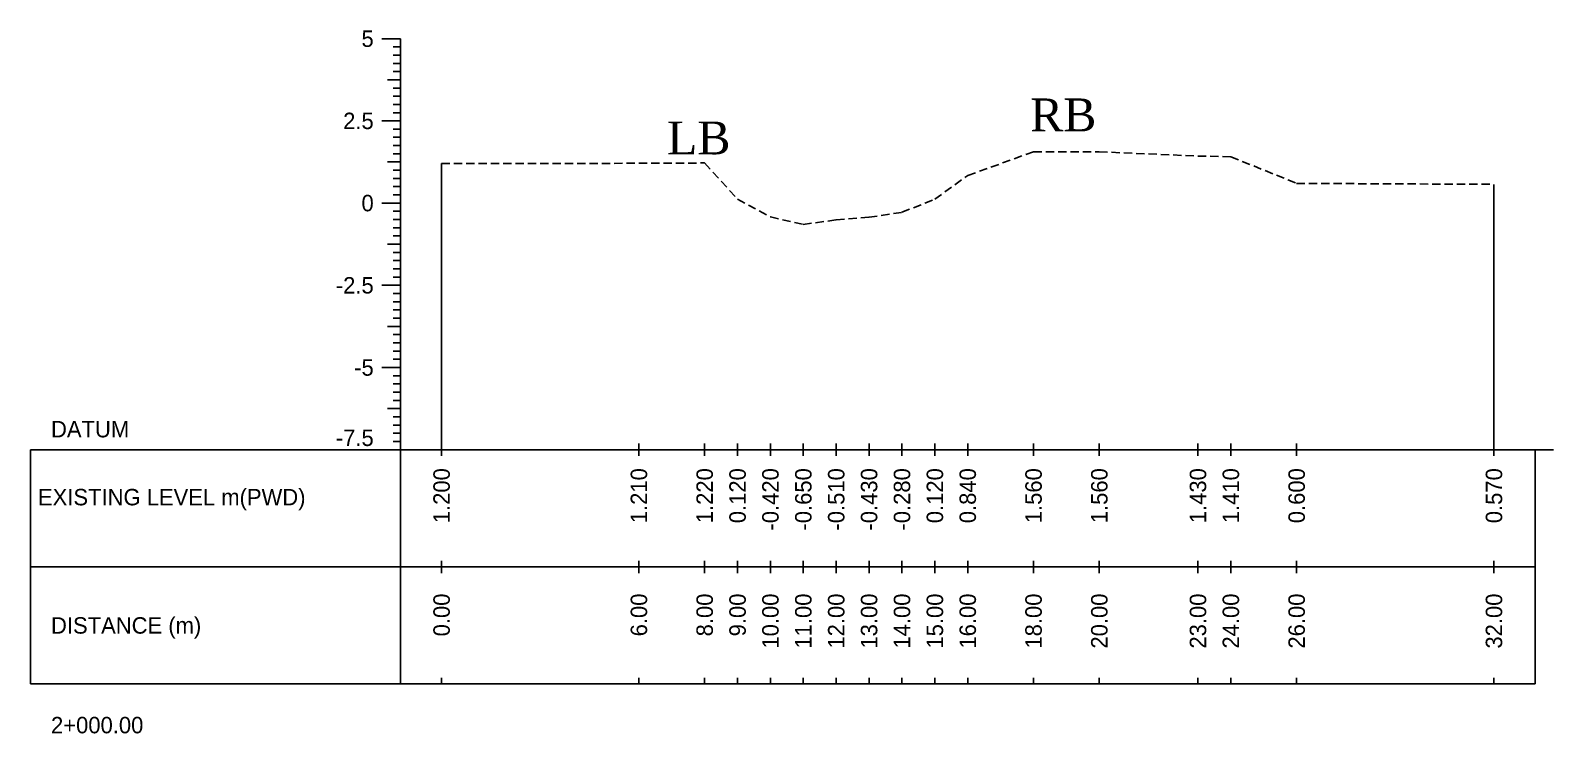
# Model space of a CAD drawing. Header units: inches. Extents: x 3247 to 4722, y -1199 to -293.
# Drawn here: x 4422.9 to 4469.21, y -733.36 to -711.97 of the extents above; entities that cross this region are included whole.
import ezdxf
from ezdxf.enums import TextEntityAlignment as Align

# ---------------------------------------------------------------- set-up
doc = ezdxf.new("R2010")
doc.units = ezdxf.units.IN
doc.header["$MEASUREMENT"] = 0
doc.linetypes.add('HIDDEN', pattern=[0.375, 0.25, -0.125])
doc.layers.add('CS_Drawing', color=7, linetype='Continuous')
doc.layers.add('GL', color=3, linetype='HIDDEN')
doc.styles.add('romans', font='romans.shx')

msp = doc.modelspace()

# ---------------------------------------------------------------- linework, layer by layer
at = {"layer": 'CS_Drawing'}
for p, q in [((4434.151, -712.224), (4433.588, -712.224)), ((4434.151, -712.224), (4433.757, -712.224)), ((4434.151, -712.224), (4433.926, -712.224)), ((4434.151, -724.724), (4434.151, -712.224)), ((4434.151, -712.474), (4433.926, -712.474)), ((4434.151, -712.724), (4433.926, -712.724)), ((4434.151, -712.974), (4433.926, -712.974)), ((4434.151, -713.474), (4433.757, -713.474)), ((4434.151, -713.224), (4433.926, -713.224)), ((4434.151, -713.474), (4433.926, -713.474)), ((4434.151, -713.724), (4433.926, -713.724)), ((4434.151, -713.974), (4433.926, -713.974)), ((4434.151, -714.224), (4433.926, -714.224)), ((4434.151, -714.474), (4433.926, -714.474)), ((4434.151, -714.724), (4433.588, -714.724)), ((4434.151, -714.724), (4433.757, -714.724)), ((4434.151, -714.724), (4433.926, -714.724)), ((4434.151, -714.974), (4433.926, -714.974)), ((4434.151, -715.224), (4433.926, -715.224)), ((4434.151, -715.474), (4433.926, -715.474)), ((4434.151, -715.974), (4433.757, -715.974)), ((4434.151, -715.724), (4433.926, -715.724)), ((4434.151, -715.974), (4433.926, -715.974)), ((4434.151, -716.224), (4433.926, -716.224)), ((4435.401, -724.724), (4435.401, -716.024)), ((4434.151, -716.474), (4433.926, -716.474)), ((4434.151, -716.724), (4433.926, -716.724)), ((4467.401, -724.724), (4467.401, -716.654)), ((4434.151, -717.224), (4433.588, -717.224)), ((4434.151, -717.224), (4433.757, -717.224)), ((4434.151, -716.974), (4433.926, -716.974)), ((4434.151, -717.224), (4433.926, -717.224)), ((4434.151, -717.474), (4433.926, -717.474)), ((4434.151, -717.724), (4433.926, -717.724)), ((4434.151, -717.974), (4433.926, -717.974)), ((4434.151, -718.224), (4433.926, -718.224)), ((4434.151, -718.474), (4433.757, -718.474)), ((4434.151, -718.474), (4433.926, -718.474)), ((4434.151, -718.724), (4433.926, -718.724)), ((4434.151, -718.974), (4433.926, -718.974)), ((4434.151, -719.224), (4433.926, -719.224)), ((4434.151, -719.474), (4433.926, -719.474)), ((4434.151, -719.724), (4433.588, -719.724)), ((4434.151, -719.724), (4433.757, -719.724)), ((4434.151, -719.724), (4433.926, -719.724)), ((4434.151, -719.974), (4433.926, -719.974)), ((4434.151, -720.224), (4433.926, -720.224)), ((4434.151, -720.474), (4433.926, -720.474)), ((4434.151, -720.974), (4433.757, -720.974)), ((4434.151, -720.724), (4433.926, -720.724)), ((4434.151, -720.974), (4433.926, -720.974)), ((4434.151, -721.224), (4433.926, -721.224)), ((4434.151, -721.474), (4433.926, -721.474)), ((4434.151, -721.724), (4433.926, -721.724)), ((4434.151, -721.974), (4433.926, -721.974)), ((4434.151, -722.224), (4433.588, -722.224)), ((4434.151, -722.224), (4433.757, -722.224)), ((4434.151, -722.224), (4433.926, -722.224)), ((4434.151, -722.474), (4433.926, -722.474)), ((4434.151, -722.724), (4433.926, -722.724)), ((4434.151, -722.974), (4433.926, -722.974)), ((4434.151, -723.224), (4433.926, -723.224)), ((4434.151, -723.474), (4433.757, -723.474)), ((4434.151, -723.474), (4433.926, -723.474)), ((4434.151, -723.724), (4433.926, -723.724)), ((4434.151, -723.974), (4433.926, -723.974)), ((4434.151, -724.224), (4433.926, -724.224)), ((4422.901, -724.724), (4434.151, -724.724)), ((4422.901, -724.724), (4422.901, -731.849)), ((4434.151, -724.724), (4433.588, -724.724)), ((4434.151, -724.724), (4433.757, -724.724)), ((4434.151, -724.474), (4433.926, -724.474)), ((4434.151, -724.724), (4433.926, -724.724)), ((4434.151, -724.724), (4468.651, -724.724)), ((4434.151, -724.724), (4434.151, -731.849)), ((4435.401, -724.911), (4435.401, -724.536)), ((4441.401, -724.911), (4441.401, -724.536)), ((4443.401, -724.911), (4443.401, -724.536)), ((4444.401, -724.911), (4444.401, -724.536)), ((4445.401, -724.911), (4445.401, -724.536)), ((4446.401, -724.911), (4446.401, -724.536)), ((4447.401, -724.911), (4447.401, -724.536)), ((4448.401, -724.911), (4448.401, -724.536)), ((4449.401, -724.911), (4449.401, -724.536)), ((4450.401, -724.911), (4450.401, -724.536)), ((4451.401, -724.911), (4451.401, -724.536)), ((4453.401, -724.911), (4453.401, -724.536)), ((4455.401, -724.911), (4455.401, -724.536)), ((4458.401, -724.911), (4458.401, -724.536)), ((4459.401, -724.911), (4459.401, -724.536)), ((4461.401, -724.911), (4461.401, -724.536)), ((4467.401, -724.911), (4467.401, -724.536)), ((4468.651, -724.724), (4469.213, -724.724)), ((4468.651, -724.724), (4469.044, -724.724)), ((4468.651, -724.724), (4468.876, -724.724)), ((4468.651, -724.724), (4468.651, -731.849)), ((4422.901, -728.286), (4434.151, -728.286)), ((4434.151, -728.286), (4468.651, -728.286)), ((4434.151, -728.286), (4468.651, -728.286)), ((4435.401, -728.474), (4435.401, -728.099)), ((4441.401, -728.474), (4441.401, -728.099)), ((4443.401, -728.474), (4443.401, -728.099)), ((4444.401, -728.474), (4444.401, -728.099)), ((4445.401, -728.474), (4445.401, -728.099)), ((4446.401, -728.474), (4446.401, -728.099)), ((4447.401, -728.474), (4447.401, -728.099)), ((4448.401, -728.474), (4448.401, -728.099)), ((4449.401, -728.474), (4449.401, -728.099)), ((4450.401, -728.474), (4450.401, -728.099)), ((4451.401, -728.474), (4451.401, -728.099)), ((4453.401, -728.474), (4453.401, -728.099)), ((4455.401, -728.474), (4455.401, -728.099)), ((4458.401, -728.474), (4458.401, -728.099)), ((4459.401, -728.474), (4459.401, -728.099)), ((4461.401, -728.474), (4461.401, -728.099)), ((4467.401, -728.474), (4467.401, -728.099)), ((4435.401, -731.849), (4435.401, -731.661)), ((4441.401, -731.849), (4441.401, -731.661)), ((4443.401, -731.849), (4443.401, -731.661)), ((4444.401, -731.849), (4444.401, -731.661)), ((4445.401, -731.849), (4445.401, -731.661)), ((4446.401, -731.849), (4446.401, -731.661)), ((4447.401, -731.849), (4447.401, -731.661)), ((4448.401, -731.849), (4448.401, -731.661)), ((4449.401, -731.849), (4449.401, -731.661)), ((4450.401, -731.849), (4450.401, -731.661)), ((4451.401, -731.849), (4451.401, -731.661)), ((4453.401, -731.849), (4453.401, -731.661)), ((4455.401, -731.849), (4455.401, -731.661)), ((4458.401, -731.849), (4458.401, -731.661)), ((4459.401, -731.849), (4459.401, -731.661)), ((4461.401, -731.849), (4461.401, -731.661)), ((4467.401, -731.849), (4467.401, -731.661)), ((4422.901, -731.849), (4434.151, -731.849)), ((4434.151, -731.849), (4468.651, -731.849))]:
    msp.add_line(p, q, dxfattribs=at)
at = {"layer": 'GL'}
msp.add_lwpolyline([(4435.401, -716.024), (4441.401, -716.014), (4443.401, -716.004), (4444.401, -717.104), (4445.401, -717.644), (4446.401, -717.874), (4447.401, -717.734), (4448.401, -717.654), (4449.401, -717.504), (4450.401, -717.104), (4451.401, -716.384), (4453.401, -715.664), (4455.401, -715.664), (4458.401, -715.794), (4459.401, -715.814), (4461.401, -716.624), (4467.401, -716.654)], dxfattribs=at)

# ---------------------------------------------------------------- texts
at = {"char_height": 1, "width": 685.10646, "attachment_point": 1, "style": 'romans'}
for s, insert in [('{\\fTimes New Roman|b0|i0|c0|p18;RB}', (4453.298, -714.041)), ('{\\fTimes New Roman|b0|i0|c0|p18;LB}', (4442.257, -714.743))]:
    msp.add_mtext(s, dxfattribs=dict(at, insert=insert))
at = {"layer": 'CS_Drawing'}
for s, p in [('5', (4433.338, -712.224)), ('2.5', (4433.338, -714.724)), ('0', (4433.338, -717.224)), ('-2.5', (4433.338, -719.724)), ('-5', (4433.338, -722.224))]:
    msp.add_text(s, height=0.5, dxfattribs=at).set_placement(p, align=Align.MIDDLE_RIGHT)
for s, p in [('DATUM', (4423.526, -724.099)), ('EXISTING LEVEL m(PWD)', (4423.129, -726.166)), ('DISTANCE (m)', (4423.526, -730.068)), ('2+000.00', (4423.526, -733.099))]:
    msp.add_text(s, height=0.5, dxfattribs=at).set_placement(p, align=Align.MIDDLE_LEFT)
msp.add_text('-7.5', height=0.5, dxfattribs=at).set_placement((4433.338, -724.611), align=Align.RIGHT)
for s, p in [('1.200', (4435.401, -725.286)), ('1.210', (4441.401, -725.286)), ('1.220', (4443.401, -725.286)), ('0.120', (4444.401, -725.286)), ('-0.420', (4445.401, -725.286)), ('-0.650', (4446.401, -725.286)), ('-0.510', (4447.401, -725.286)), ('-0.430', (4448.401, -725.286)), ('-0.280', (4449.401, -725.286)), ('0.120', (4450.401, -725.286)), ('0.840', (4451.401, -725.286)), ('1.560', (4453.401, -725.286)), ('1.560', (4455.401, -725.286)), ('1.430', (4458.401, -725.286)), ('1.410', (4459.401, -725.286)), ('0.600', (4461.401, -725.286)), ('0.570', (4467.401, -725.286)), ('0.00', (4435.401, -729.099)), ('6.00', (4441.401, -729.099)), ('8.00', (4443.401, -729.099)), ('9.00', (4444.401, -729.099)), ('10.00', (4445.401, -729.099)), ('11.00', (4446.401, -729.099)), ('12.00', (4447.401, -729.099)), ('13.00', (4448.401, -729.099)), ('14.00', (4449.401, -729.099)), ('15.00', (4450.401, -729.099)), ('16.00', (4451.401, -729.099)), ('18.00', (4453.401, -729.099)), ('20.00', (4455.401, -729.099)), ('23.00', (4458.401, -729.099)), ('24.00', (4459.401, -729.099)), ('26.00', (4461.401, -729.099)), ('32.00', (4467.401, -729.099))]:
    msp.add_text(s, height=0.5, rotation=90, dxfattribs=at).set_placement(p, align=Align.MIDDLE_RIGHT)

doc.saveas('drawing.dxf')
